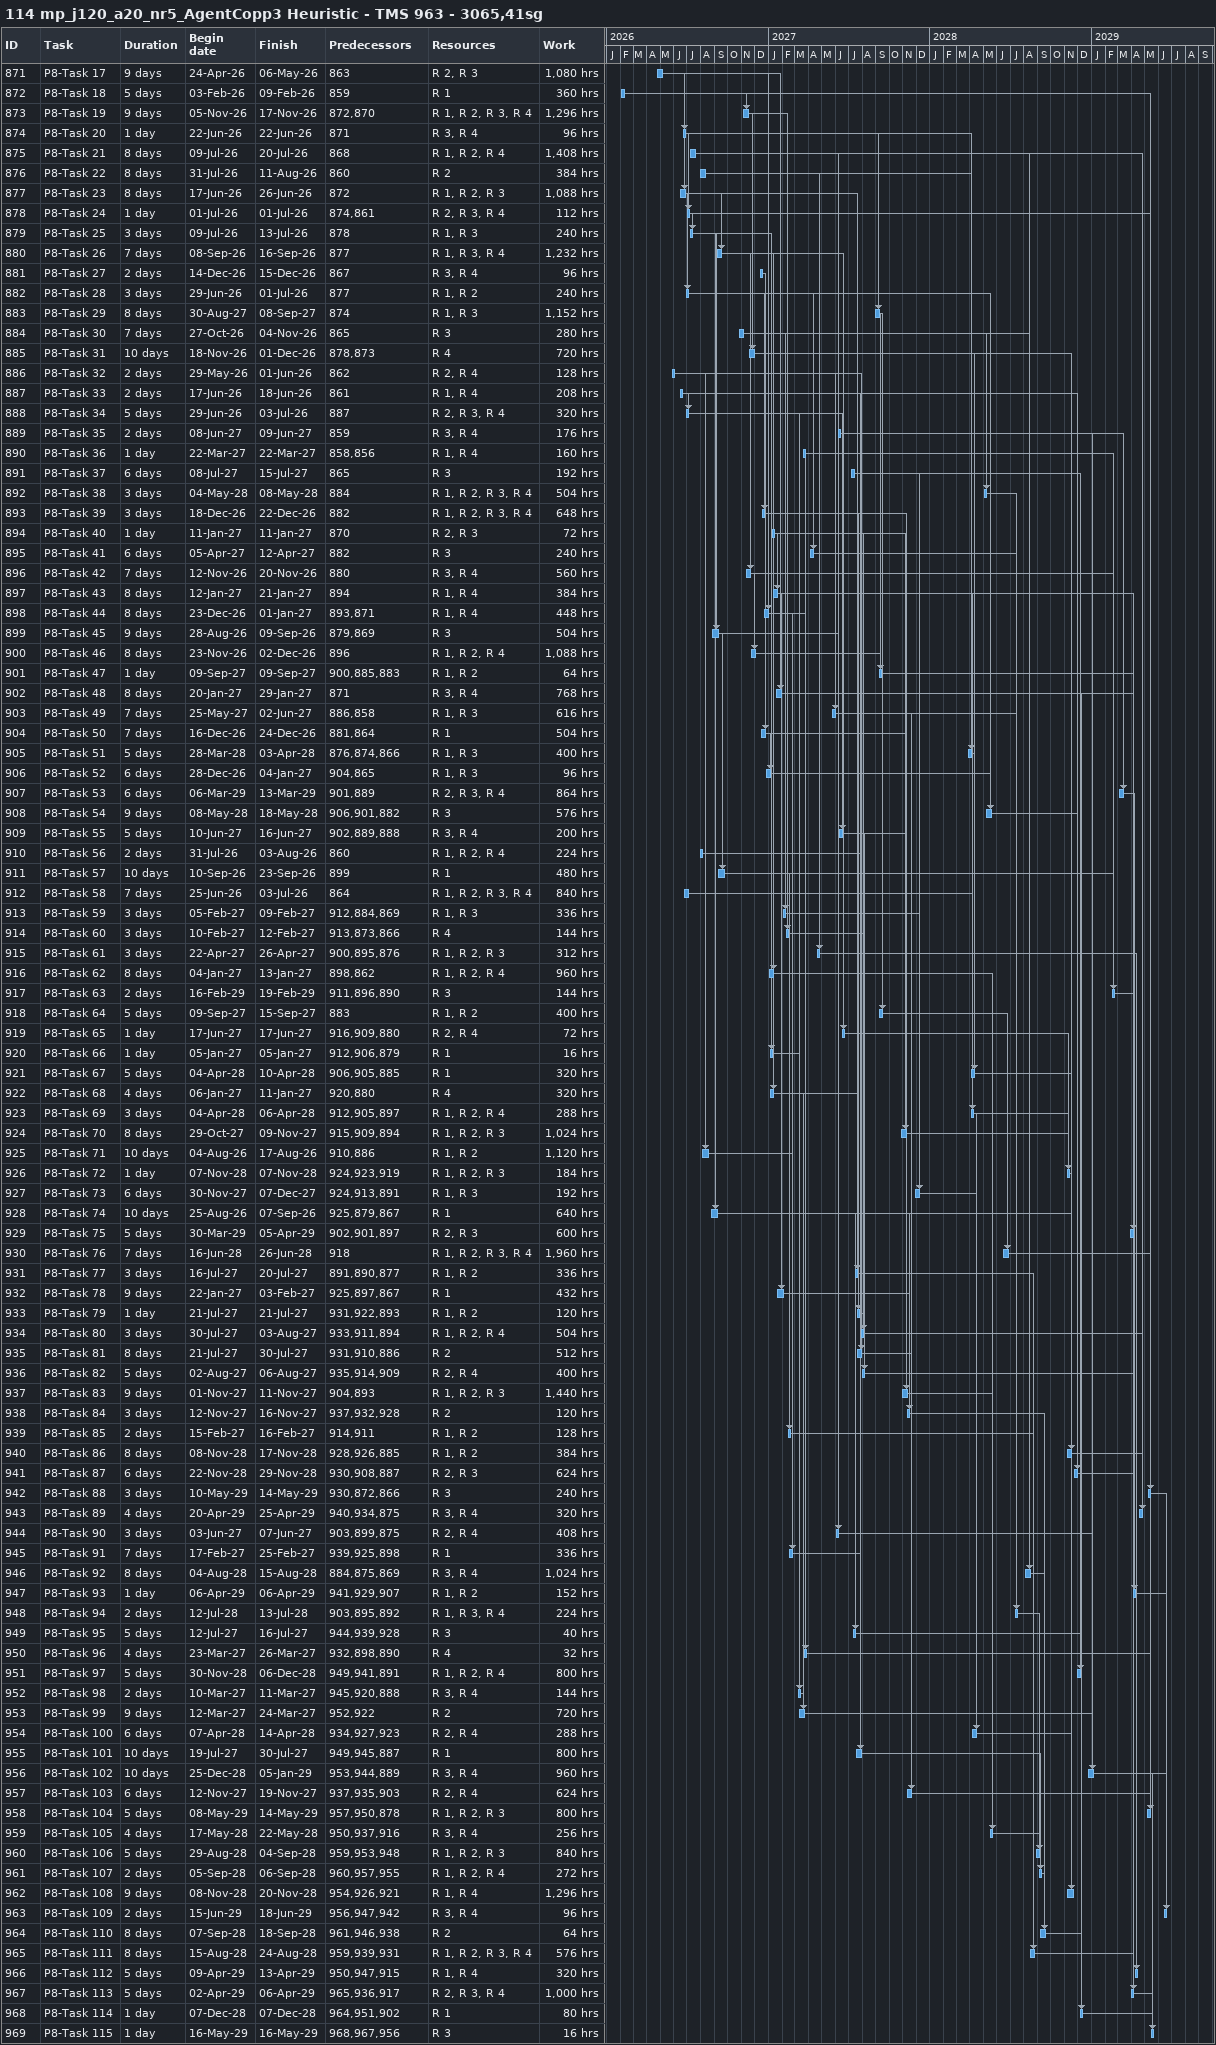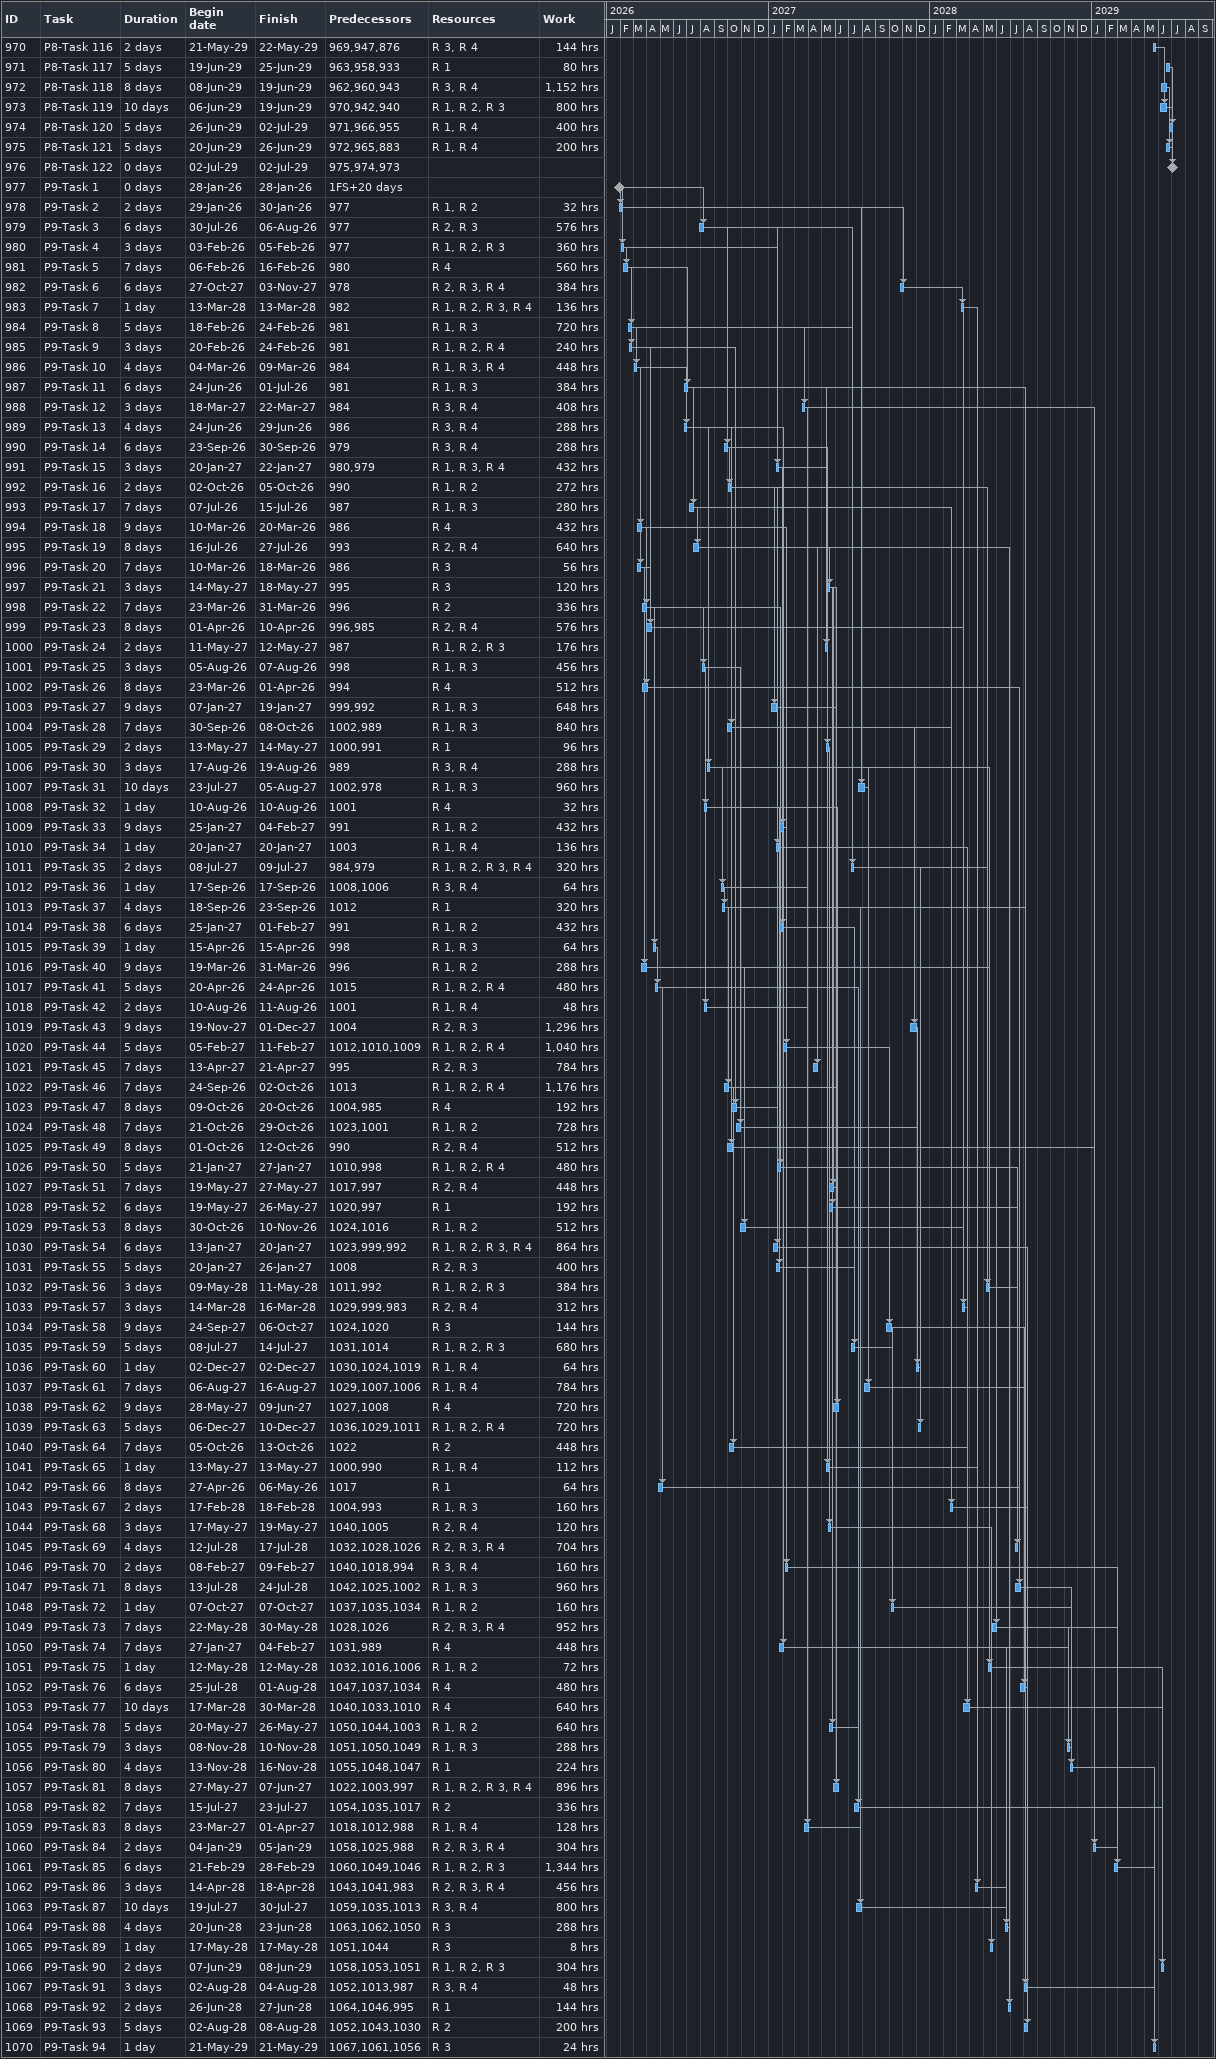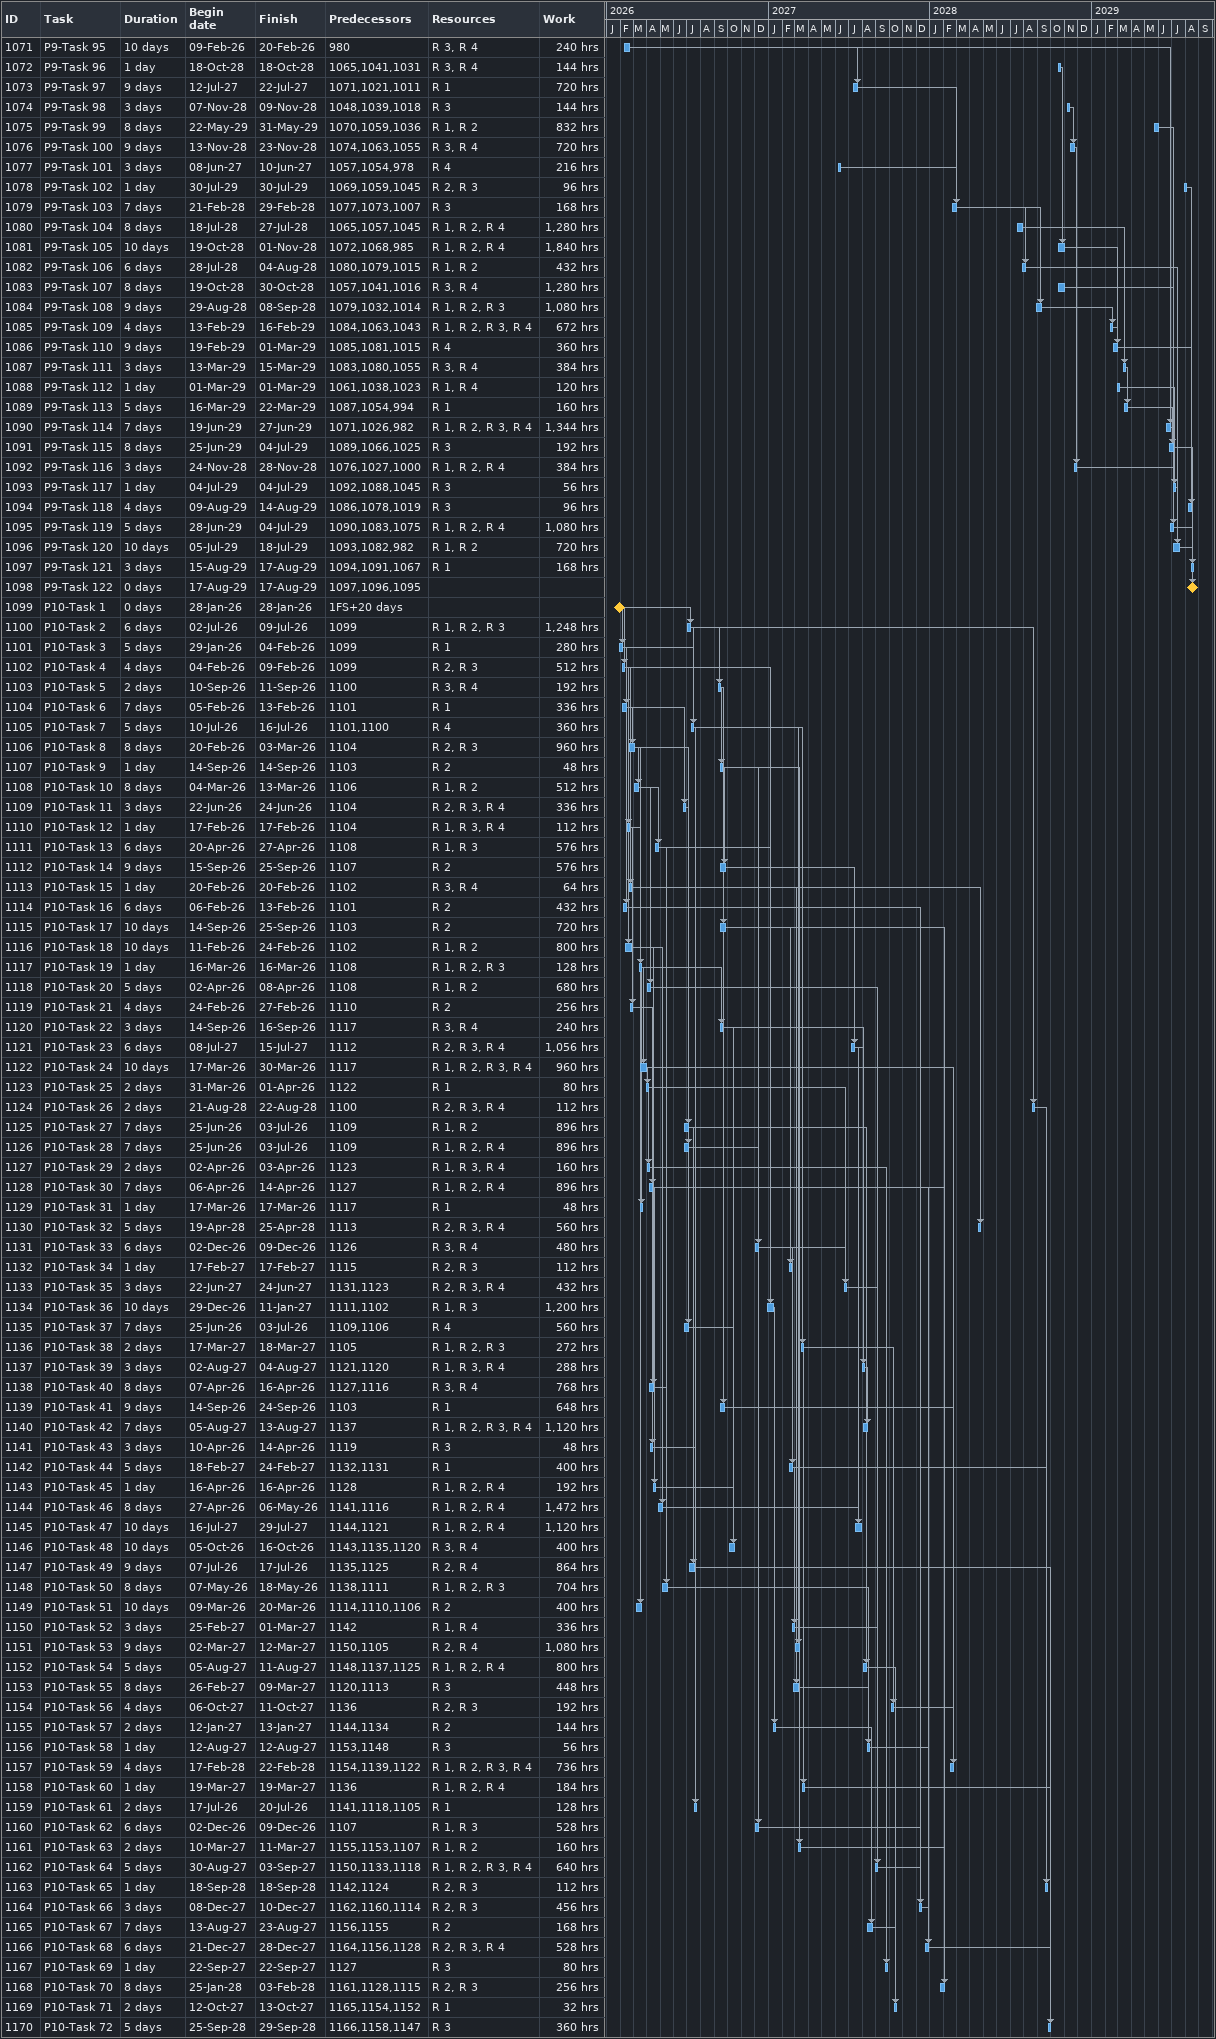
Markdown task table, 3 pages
114 mp_j120_a20_nr5_AgentCopp3 Heuristic - TMS 963 - 3065,41sg

| ID | Task | Duration | Start | Finish | Predecessors | Resources | Work (h) |
|---|---|---|---|---|---|---|---|
| 871 | P8-Task 17 | 9d | 2026-04-24 | 2026-05-06 | 863 | R 2, R 3 | 1080 |
| 872 | P8-Task 18 | 5d | 2026-02-03 | 2026-02-09 | 859 | R 1 | 360 |
| 873 | P8-Task 19 | 9d | 2026-11-05 | 2026-11-17 | 872, 870 | R 1, R 2, R 3, R 4 | 1296 |
| 874 | P8-Task 20 | 1d | 2026-06-22 | 2026-06-22 | 871 | R 3, R 4 | 96 |
| 875 | P8-Task 21 | 8d | 2026-07-09 | 2026-07-20 | 868 | R 1, R 2, R 4 | 1408 |
| 876 | P8-Task 22 | 8d | 2026-07-31 | 2026-08-11 | 860 | R 2 | 384 |
| 877 | P8-Task 23 | 8d | 2026-06-17 | 2026-06-26 | 872 | R 1, R 2, R 3 | 1088 |
| 878 | P8-Task 24 | 1d | 2026-07-01 | 2026-07-01 | 874, 861 | R 2, R 3, R 4 | 112 |
| 879 | P8-Task 25 | 3d | 2026-07-09 | 2026-07-13 | 878 | R 1, R 3 | 240 |
| 880 | P8-Task 26 | 7d | 2026-09-08 | 2026-09-16 | 877 | R 1, R 3, R 4 | 1232 |
| 881 | P8-Task 27 | 2d | 2026-12-14 | 2026-12-15 | 867 | R 3, R 4 | 96 |
| 882 | P8-Task 28 | 3d | 2026-06-29 | 2026-07-01 | 877 | R 1, R 2 | 240 |
| 883 | P8-Task 29 | 8d | 2027-08-30 | 2027-09-08 | 874 | R 1, R 3 | 1152 |
| 884 | P8-Task 30 | 7d | 2026-10-27 | 2026-11-04 | 865 | R 3 | 280 |
| 885 | P8-Task 31 | 10d | 2026-11-18 | 2026-12-01 | 878, 873 | R 4 | 720 |
| 886 | P8-Task 32 | 2d | 2026-05-29 | 2026-06-01 | 862 | R 2, R 4 | 128 |
| 887 | P8-Task 33 | 2d | 2026-06-17 | 2026-06-18 | 861 | R 1, R 4 | 208 |
| 888 | P8-Task 34 | 5d | 2026-06-29 | 2026-07-03 | 887 | R 2, R 3, R 4 | 320 |
| 889 | P8-Task 35 | 2d | 2027-06-08 | 2027-06-09 | 859 | R 3, R 4 | 176 |
| 890 | P8-Task 36 | 1d | 2027-03-22 | 2027-03-22 | 858, 856 | R 1, R 4 | 160 |
| 891 | P8-Task 37 | 6d | 2027-07-08 | 2027-07-15 | 865 | R 3 | 192 |
| 892 | P8-Task 38 | 3d | 2028-05-04 | 2028-05-08 | 884 | R 1, R 2, R 3, R 4 | 504 |
| 893 | P8-Task 39 | 3d | 2026-12-18 | 2026-12-22 | 882 | R 1, R 2, R 3, R 4 | 648 |
| 894 | P8-Task 40 | 1d | 2027-01-11 | 2027-01-11 | 870 | R 2, R 3 | 72 |
| 895 | P8-Task 41 | 6d | 2027-04-05 | 2027-04-12 | 882 | R 3 | 240 |
| 896 | P8-Task 42 | 7d | 2026-11-12 | 2026-11-20 | 880 | R 3, R 4 | 560 |
| 897 | P8-Task 43 | 8d | 2027-01-12 | 2027-01-21 | 894 | R 1, R 4 | 384 |
| 898 | P8-Task 44 | 8d | 2026-12-23 | 2027-01-01 | 893, 871 | R 1, R 4 | 448 |
| 899 | P8-Task 45 | 9d | 2026-08-28 | 2026-09-09 | 879, 869 | R 3 | 504 |
| 900 | P8-Task 46 | 8d | 2026-11-23 | 2026-12-02 | 896 | R 1, R 2, R 4 | 1088 |
| 901 | P8-Task 47 | 1d | 2027-09-09 | 2027-09-09 | 900, 885, 883 | R 1, R 2 | 64 |
| 902 | P8-Task 48 | 8d | 2027-01-20 | 2027-01-29 | 871 | R 3, R 4 | 768 |
| 903 | P8-Task 49 | 7d | 2027-05-25 | 2027-06-02 | 886, 858 | R 1, R 3 | 616 |
| 904 | P8-Task 50 | 7d | 2026-12-16 | 2026-12-24 | 881, 864 | R 1 | 504 |
| 905 | P8-Task 51 | 5d | 2028-03-28 | 2028-04-03 | 876, 874, 866 | R 1, R 3 | 400 |
| 906 | P8-Task 52 | 6d | 2026-12-28 | 2027-01-04 | 904, 865 | R 1, R 3 | 96 |
| 907 | P8-Task 53 | 6d | 2029-03-06 | 2029-03-13 | 901, 889 | R 2, R 3, R 4 | 864 |
| 908 | P8-Task 54 | 9d | 2028-05-08 | 2028-05-18 | 906, 901, 882 | R 3 | 576 |
| 909 | P8-Task 55 | 5d | 2027-06-10 | 2027-06-16 | 902, 889, 888 | R 3, R 4 | 200 |
| 910 | P8-Task 56 | 2d | 2026-07-31 | 2026-08-03 | 860 | R 1, R 2, R 4 | 224 |
| 911 | P8-Task 57 | 10d | 2026-09-10 | 2026-09-23 | 899 | R 1 | 480 |
| 912 | P8-Task 58 | 7d | 2026-06-25 | 2026-07-03 | 864 | R 1, R 2, R 3, R 4 | 840 |
| 913 | P8-Task 59 | 3d | 2027-02-05 | 2027-02-09 | 912, 884, 869 | R 1, R 3 | 336 |
| 914 | P8-Task 60 | 3d | 2027-02-10 | 2027-02-12 | 913, 873, 866 | R 4 | 144 |
| 915 | P8-Task 61 | 3d | 2027-04-22 | 2027-04-26 | 900, 895, 876 | R 1, R 2, R 3 | 312 |
| 916 | P8-Task 62 | 8d | 2027-01-04 | 2027-01-13 | 898, 862 | R 1, R 2, R 4 | 960 |
| 917 | P8-Task 63 | 2d | 2029-02-16 | 2029-02-19 | 911, 896, 890 | R 3 | 144 |
| 918 | P8-Task 64 | 5d | 2027-09-09 | 2027-09-15 | 883 | R 1, R 2 | 400 |
| 919 | P8-Task 65 | 1d | 2027-06-17 | 2027-06-17 | 916, 909, 880 | R 2, R 4 | 72 |
| 920 | P8-Task 66 | 1d | 2027-01-05 | 2027-01-05 | 912, 906, 879 | R 1 | 16 |
| 921 | P8-Task 67 | 5d | 2028-04-04 | 2028-04-10 | 906, 905, 885 | R 1 | 320 |
| 922 | P8-Task 68 | 4d | 2027-01-06 | 2027-01-11 | 920, 880 | R 4 | 320 |
| 923 | P8-Task 69 | 3d | 2028-04-04 | 2028-04-06 | 912, 905, 897 | R 1, R 2, R 4 | 288 |
| 924 | P8-Task 70 | 8d | 2027-10-29 | 2027-11-09 | 915, 909, 894 | R 1, R 2, R 3 | 1024 |
| 925 | P8-Task 71 | 10d | 2026-08-04 | 2026-08-17 | 910, 886 | R 1, R 2 | 1120 |
| 926 | P8-Task 72 | 1d | 2028-11-07 | 2028-11-07 | 924, 923, 919 | R 1, R 2, R 3 | 184 |
| 927 | P8-Task 73 | 6d | 2027-11-30 | 2027-12-07 | 924, 913, 891 | R 1, R 3 | 192 |
| 928 | P8-Task 74 | 10d | 2026-08-25 | 2026-09-07 | 925, 879, 867 | R 1 | 640 |
| 929 | P8-Task 75 | 5d | 2029-03-30 | 2029-04-05 | 902, 901, 897 | R 2, R 3 | 600 |
| 930 | P8-Task 76 | 7d | 2028-06-16 | 2028-06-26 | 918 | R 1, R 2, R 3, R 4 | 1960 |
| 931 | P8-Task 77 | 3d | 2027-07-16 | 2027-07-20 | 891, 890, 877 | R 1, R 2 | 336 |
| 932 | P8-Task 78 | 9d | 2027-01-22 | 2027-02-03 | 925, 897, 867 | R 1 | 432 |
| 933 | P8-Task 79 | 1d | 2027-07-21 | 2027-07-21 | 931, 922, 893 | R 1, R 2 | 120 |
| 934 | P8-Task 80 | 3d | 2027-07-30 | 2027-08-03 | 933, 911, 894 | R 1, R 2, R 4 | 504 |
| 935 | P8-Task 81 | 8d | 2027-07-21 | 2027-07-30 | 931, 910, 886 | R 2 | 512 |
| 936 | P8-Task 82 | 5d | 2027-08-02 | 2027-08-06 | 935, 914, 909 | R 2, R 4 | 400 |
| 937 | P8-Task 83 | 9d | 2027-11-01 | 2027-11-11 | 904, 893 | R 1, R 2, R 3 | 1440 |
| 938 | P8-Task 84 | 3d | 2027-11-12 | 2027-11-16 | 937, 932, 928 | R 2 | 120 |
| 939 | P8-Task 85 | 2d | 2027-02-15 | 2027-02-16 | 914, 911 | R 1, R 2 | 128 |
| 940 | P8-Task 86 | 8d | 2028-11-08 | 2028-11-17 | 928, 926, 885 | R 1, R 2 | 384 |
| 941 | P8-Task 87 | 6d | 2028-11-22 | 2028-11-29 | 930, 908, 887 | R 2, R 3 | 624 |
| 942 | P8-Task 88 | 3d | 2029-05-10 | 2029-05-14 | 930, 872, 866 | R 3 | 240 |
| 943 | P8-Task 89 | 4d | 2029-04-20 | 2029-04-25 | 940, 934, 875 | R 3, R 4 | 320 |
| 944 | P8-Task 90 | 3d | 2027-06-03 | 2027-06-07 | 903, 899, 875 | R 2, R 4 | 408 |
| 945 | P8-Task 91 | 7d | 2027-02-17 | 2027-02-25 | 939, 925, 898 | R 1 | 336 |
| 946 | P8-Task 92 | 8d | 2028-08-04 | 2028-08-15 | 884, 875, 869 | R 3, R 4 | 1024 |
| 947 | P8-Task 93 | 1d | 2029-04-06 | 2029-04-06 | 941, 929, 907 | R 1, R 2 | 152 |
| 948 | P8-Task 94 | 2d | 2028-07-12 | 2028-07-13 | 903, 895, 892 | R 1, R 3, R 4 | 224 |
| 949 | P8-Task 95 | 5d | 2027-07-12 | 2027-07-16 | 944, 939, 928 | R 3 | 40 |
| 950 | P8-Task 96 | 4d | 2027-03-23 | 2027-03-26 | 932, 898, 890 | R 4 | 32 |
| 951 | P8-Task 97 | 5d | 2028-11-30 | 2028-12-06 | 949, 941, 891 | R 1, R 2, R 4 | 800 |
| 952 | P8-Task 98 | 2d | 2027-03-10 | 2027-03-11 | 945, 920, 888 | R 3, R 4 | 144 |
| 953 | P8-Task 99 | 9d | 2027-03-12 | 2027-03-24 | 952, 922 | R 2 | 720 |
| 954 | P8-Task 100 | 6d | 2028-04-07 | 2028-04-14 | 934, 927, 923 | R 2, R 4 | 288 |
| 955 | P8-Task 101 | 10d | 2027-07-19 | 2027-07-30 | 949, 945, 887 | R 1 | 800 |
| 956 | P8-Task 102 | 10d | 2028-12-25 | 2029-01-05 | 953, 944, 889 | R 3, R 4 | 960 |
| 957 | P8-Task 103 | 6d | 2027-11-12 | 2027-11-19 | 937, 935, 903 | R 2, R 4 | 624 |
| 958 | P8-Task 104 | 5d | 2029-05-08 | 2029-05-14 | 957, 950, 878 | R 1, R 2, R 3 | 800 |
| 959 | P8-Task 105 | 4d | 2028-05-17 | 2028-05-22 | 950, 937, 916 | R 3, R 4 | 256 |
| 960 | P8-Task 106 | 5d | 2028-08-29 | 2028-09-04 | 959, 953, 948 | R 1, R 2, R 3 | 840 |
| 961 | P8-Task 107 | 2d | 2028-09-05 | 2028-09-06 | 960, 957, 955 | R 1, R 2, R 4 | 272 |
| 962 | P8-Task 108 | 9d | 2028-11-08 | 2028-11-20 | 954, 926, 921 | R 1, R 4 | 1296 |
| 963 | P8-Task 109 | 2d | 2029-06-15 | 2029-06-18 | 956, 947, 942 | R 3, R 4 | 96 |
| 964 | P8-Task 110 | 8d | 2028-09-07 | 2028-09-18 | 961, 946, 938 | R 2 | 64 |
| 965 | P8-Task 111 | 8d | 2028-08-15 | 2028-08-24 | 959, 939, 931 | R 1, R 2, R 3, R 4 | 576 |
| 966 | P8-Task 112 | 5d | 2029-04-09 | 2029-04-13 | 950, 947, 915 | R 1, R 4 | 320 |
| 967 | P8-Task 113 | 5d | 2029-04-02 | 2029-04-06 | 965, 936, 917 | R 2, R 3, R 4 | 1000 |
| 968 | P8-Task 114 | 1d | 2028-12-07 | 2028-12-07 | 964, 951, 902 | R 1 | 80 |
| 969 | P8-Task 115 | 1d | 2029-05-16 | 2029-05-16 | 968, 967, 956 | R 3 | 16 |
| 970 | P8-Task 116 | 2d | 2029-05-21 | 2029-05-22 | 969, 947, 876 | R 3, R 4 | 144 |
| 971 | P8-Task 117 | 5d | 2029-06-19 | 2029-06-25 | 963, 958, 933 | R 1 | 80 |
| 972 | P8-Task 118 | 8d | 2029-06-08 | 2029-06-19 | 962, 960, 943 | R 3, R 4 | 1152 |
| 973 | P8-Task 119 | 10d | 2029-06-06 | 2029-06-19 | 970, 942, 940 | R 1, R 2, R 3 | 800 |
| 974 | P8-Task 120 | 5d | 2029-06-26 | 2029-07-02 | 971, 966, 955 | R 1, R 4 | 400 |
| 975 | P8-Task 121 | 5d | 2029-06-20 | 2029-06-26 | 972, 965, 883 | R 1, R 4 | 200 |
| 976 | P8-Task 122 | 0d | 2029-07-02 | 2029-07-02 | 975, 974, 973 |  |  |
| 977 | P9-Task 1 | 0d | 2026-01-28 | 2026-01-28 | 1FS+20d |  |  |
| 978 | P9-Task 2 | 2d | 2026-01-29 | 2026-01-30 | 977 | R 1, R 2 | 32 |
| 979 | P9-Task 3 | 6d | 2026-07-30 | 2026-08-06 | 977 | R 2, R 3 | 576 |
| 980 | P9-Task 4 | 3d | 2026-02-03 | 2026-02-05 | 977 | R 1, R 2, R 3 | 360 |
| 981 | P9-Task 5 | 7d | 2026-02-06 | 2026-02-16 | 980 | R 4 | 560 |
| 982 | P9-Task 6 | 6d | 2027-10-27 | 2027-11-03 | 978 | R 2, R 3, R 4 | 384 |
| 983 | P9-Task 7 | 1d | 2028-03-13 | 2028-03-13 | 982 | R 1, R 2, R 3, R 4 | 136 |
| 984 | P9-Task 8 | 5d | 2026-02-18 | 2026-02-24 | 981 | R 1, R 3 | 720 |
| 985 | P9-Task 9 | 3d | 2026-02-20 | 2026-02-24 | 981 | R 1, R 2, R 4 | 240 |
| 986 | P9-Task 10 | 4d | 2026-03-04 | 2026-03-09 | 984 | R 1, R 3, R 4 | 448 |
| 987 | P9-Task 11 | 6d | 2026-06-24 | 2026-07-01 | 981 | R 1, R 3 | 384 |
| 988 | P9-Task 12 | 3d | 2027-03-18 | 2027-03-22 | 984 | R 3, R 4 | 408 |
| 989 | P9-Task 13 | 4d | 2026-06-24 | 2026-06-29 | 986 | R 3, R 4 | 288 |
| 990 | P9-Task 14 | 6d | 2026-09-23 | 2026-09-30 | 979 | R 3, R 4 | 288 |
| 991 | P9-Task 15 | 3d | 2027-01-20 | 2027-01-22 | 980, 979 | R 1, R 3, R 4 | 432 |
| 992 | P9-Task 16 | 2d | 2026-10-02 | 2026-10-05 | 990 | R 1, R 2 | 272 |
| 993 | P9-Task 17 | 7d | 2026-07-07 | 2026-07-15 | 987 | R 1, R 3 | 280 |
| 994 | P9-Task 18 | 9d | 2026-03-10 | 2026-03-20 | 986 | R 4 | 432 |
| 995 | P9-Task 19 | 8d | 2026-07-16 | 2026-07-27 | 993 | R 2, R 4 | 640 |
| 996 | P9-Task 20 | 7d | 2026-03-10 | 2026-03-18 | 986 | R 3 | 56 |
| 997 | P9-Task 21 | 3d | 2027-05-14 | 2027-05-18 | 995 | R 3 | 120 |
| 998 | P9-Task 22 | 7d | 2026-03-23 | 2026-03-31 | 996 | R 2 | 336 |
| 999 | P9-Task 23 | 8d | 2026-04-01 | 2026-04-10 | 996, 985 | R 2, R 4 | 576 |
| 1000 | P9-Task 24 | 2d | 2027-05-11 | 2027-05-12 | 987 | R 1, R 2, R 3 | 176 |
| 1001 | P9-Task 25 | 3d | 2026-08-05 | 2026-08-07 | 998 | R 1, R 3 | 456 |
| 1002 | P9-Task 26 | 8d | 2026-03-23 | 2026-04-01 | 994 | R 4 | 512 |
| 1003 | P9-Task 27 | 9d | 2027-01-07 | 2027-01-19 | 999, 992 | R 1, R 3 | 648 |
| 1004 | P9-Task 28 | 7d | 2026-09-30 | 2026-10-08 | 1002, 989 | R 1, R 3 | 840 |
| 1005 | P9-Task 29 | 2d | 2027-05-13 | 2027-05-14 | 1000, 991 | R 1 | 96 |
| 1006 | P9-Task 30 | 3d | 2026-08-17 | 2026-08-19 | 989 | R 3, R 4 | 288 |
| 1007 | P9-Task 31 | 10d | 2027-07-23 | 2027-08-05 | 1002, 978 | R 1, R 3 | 960 |
| 1008 | P9-Task 32 | 1d | 2026-08-10 | 2026-08-10 | 1001 | R 4 | 32 |
| 1009 | P9-Task 33 | 9d | 2027-01-25 | 2027-02-04 | 991 | R 1, R 2 | 432 |
| 1010 | P9-Task 34 | 1d | 2027-01-20 | 2027-01-20 | 1003 | R 1, R 4 | 136 |
| 1011 | P9-Task 35 | 2d | 2027-07-08 | 2027-07-09 | 984, 979 | R 1, R 2, R 3, R 4 | 320 |
| 1012 | P9-Task 36 | 1d | 2026-09-17 | 2026-09-17 | 1008, 1006 | R 3, R 4 | 64 |
| 1013 | P9-Task 37 | 4d | 2026-09-18 | 2026-09-23 | 1012 | R 1 | 320 |
| 1014 | P9-Task 38 | 6d | 2027-01-25 | 2027-02-01 | 991 | R 1, R 2 | 432 |
| 1015 | P9-Task 39 | 1d | 2026-04-15 | 2026-04-15 | 998 | R 1, R 3 | 64 |
| 1016 | P9-Task 40 | 9d | 2026-03-19 | 2026-03-31 | 996 | R 1, R 2 | 288 |
| 1017 | P9-Task 41 | 5d | 2026-04-20 | 2026-04-24 | 1015 | R 1, R 2, R 4 | 480 |
| 1018 | P9-Task 42 | 2d | 2026-08-10 | 2026-08-11 | 1001 | R 1, R 4 | 48 |
| 1019 | P9-Task 43 | 9d | 2027-11-19 | 2027-12-01 | 1004 | R 2, R 3 | 1296 |
| 1020 | P9-Task 44 | 5d | 2027-02-05 | 2027-02-11 | 1012, 1010, 1009 | R 1, R 2, R 4 | 1040 |
| 1021 | P9-Task 45 | 7d | 2027-04-13 | 2027-04-21 | 995 | R 2, R 3 | 784 |
| 1022 | P9-Task 46 | 7d | 2026-09-24 | 2026-10-02 | 1013 | R 1, R 2, R 4 | 1176 |
| 1023 | P9-Task 47 | 8d | 2026-10-09 | 2026-10-20 | 1004, 985 | R 4 | 192 |
| 1024 | P9-Task 48 | 7d | 2026-10-21 | 2026-10-29 | 1023, 1001 | R 1, R 2 | 728 |
| 1025 | P9-Task 49 | 8d | 2026-10-01 | 2026-10-12 | 990 | R 2, R 4 | 512 |
| 1026 | P9-Task 50 | 5d | 2027-01-21 | 2027-01-27 | 1010, 998 | R 1, R 2, R 4 | 480 |
| 1027 | P9-Task 51 | 7d | 2027-05-19 | 2027-05-27 | 1017, 997 | R 2, R 4 | 448 |
| 1028 | P9-Task 52 | 6d | 2027-05-19 | 2027-05-26 | 1020, 997 | R 1 | 192 |
| 1029 | P9-Task 53 | 8d | 2026-10-30 | 2026-11-10 | 1024, 1016 | R 1, R 2 | 512 |
| 1030 | P9-Task 54 | 6d | 2027-01-13 | 2027-01-20 | 1023, 999, 992 | R 1, R 2, R 3, R 4 | 864 |
| 1031 | P9-Task 55 | 5d | 2027-01-20 | 2027-01-26 | 1008 | R 2, R 3 | 400 |
| 1032 | P9-Task 56 | 3d | 2028-05-09 | 2028-05-11 | 1011, 992 | R 1, R 2, R 3 | 384 |
| 1033 | P9-Task 57 | 3d | 2028-03-14 | 2028-03-16 | 1029, 999, 983 | R 2, R 4 | 312 |
| 1034 | P9-Task 58 | 9d | 2027-09-24 | 2027-10-06 | 1024, 1020 | R 3 | 144 |
| 1035 | P9-Task 59 | 5d | 2027-07-08 | 2027-07-14 | 1031, 1014 | R 1, R 2, R 3 | 680 |
| 1036 | P9-Task 60 | 1d | 2027-12-02 | 2027-12-02 | 1030, 1024, 1019 | R 1, R 4 | 64 |
| 1037 | P9-Task 61 | 7d | 2027-08-06 | 2027-08-16 | 1029, 1007, 1006 | R 1, R 4 | 784 |
| 1038 | P9-Task 62 | 9d | 2027-05-28 | 2027-06-09 | 1027, 1008 | R 4 | 720 |
| 1039 | P9-Task 63 | 5d | 2027-12-06 | 2027-12-10 | 1036, 1029, 1011 | R 1, R 2, R 4 | 720 |
| 1040 | P9-Task 64 | 7d | 2026-10-05 | 2026-10-13 | 1022 | R 2 | 448 |
| 1041 | P9-Task 65 | 1d | 2027-05-13 | 2027-05-13 | 1000, 990 | R 1, R 4 | 112 |
| 1042 | P9-Task 66 | 8d | 2026-04-27 | 2026-05-06 | 1017 | R 1 | 64 |
| 1043 | P9-Task 67 | 2d | 2028-02-17 | 2028-02-18 | 1004, 993 | R 1, R 3 | 160 |
| 1044 | P9-Task 68 | 3d | 2027-05-17 | 2027-05-19 | 1040, 1005 | R 2, R 4 | 120 |
| 1045 | P9-Task 69 | 4d | 2028-07-12 | 2028-07-17 | 1032, 1028, 1026 | R 2, R 3, R 4 | 704 |
| 1046 | P9-Task 70 | 2d | 2027-02-08 | 2027-02-09 | 1040, 1018, 994 | R 3, R 4 | 160 |
| 1047 | P9-Task 71 | 8d | 2028-07-13 | 2028-07-24 | 1042, 1025, 1002 | R 1, R 3 | 960 |
| 1048 | P9-Task 72 | 1d | 2027-10-07 | 2027-10-07 | 1037, 1035, 1034 | R 1, R 2 | 160 |
| 1049 | P9-Task 73 | 7d | 2028-05-22 | 2028-05-30 | 1028, 1026 | R 2, R 3, R 4 | 952 |
| 1050 | P9-Task 74 | 7d | 2027-01-27 | 2027-02-04 | 1031, 989 | R 4 | 448 |
| 1051 | P9-Task 75 | 1d | 2028-05-12 | 2028-05-12 | 1032, 1016, 1006 | R 1, R 2 | 72 |
| 1052 | P9-Task 76 | 6d | 2028-07-25 | 2028-08-01 | 1047, 1037, 1034 | R 4 | 480 |
| 1053 | P9-Task 77 | 10d | 2028-03-17 | 2028-03-30 | 1040, 1033, 1010 | R 4 | 640 |
| 1054 | P9-Task 78 | 5d | 2027-05-20 | 2027-05-26 | 1050, 1044, 1003 | R 1, R 2 | 640 |
| 1055 | P9-Task 79 | 3d | 2028-11-08 | 2028-11-10 | 1051, 1050, 1049 | R 1, R 3 | 288 |
| 1056 | P9-Task 80 | 4d | 2028-11-13 | 2028-11-16 | 1055, 1048, 1047 | R 1 | 224 |
| 1057 | P9-Task 81 | 8d | 2027-05-27 | 2027-06-07 | 1022, 1003, 997 | R 1, R 2, R 3, R 4 | 896 |
| 1058 | P9-Task 82 | 7d | 2027-07-15 | 2027-07-23 | 1054, 1035, 1017 | R 2 | 336 |
| 1059 | P9-Task 83 | 8d | 2027-03-23 | 2027-04-01 | 1018, 1012, 988 | R 1, R 4 | 128 |
| 1060 | P9-Task 84 | 2d | 2029-01-04 | 2029-01-05 | 1058, 1025, 988 | R 2, R 3, R 4 | 304 |
| 1061 | P9-Task 85 | 6d | 2029-02-21 | 2029-02-28 | 1060, 1049, 1046 | R 1, R 2, R 3 | 1344 |
| 1062 | P9-Task 86 | 3d | 2028-04-14 | 2028-04-18 | 1043, 1041, 983 | R 2, R 3, R 4 | 456 |
| 1063 | P9-Task 87 | 10d | 2027-07-19 | 2027-07-30 | 1059, 1035, 1013 | R 3, R 4 | 800 |
| 1064 | P9-Task 88 | 4d | 2028-06-20 | 2028-06-23 | 1063, 1062, 1050 | R 3 | 288 |
| 1065 | P9-Task 89 | 1d | 2028-05-17 | 2028-05-17 | 1051, 1044 | R 3 | 8 |
| 1066 | P9-Task 90 | 2d | 2029-06-07 | 2029-06-08 | 1058, 1053, 1051 | R 1, R 2, R 3 | 304 |
| 1067 | P9-Task 91 | 3d | 2028-08-02 | 2028-08-04 | 1052, 1013, 987 | R 3, R 4 | 48 |
| 1068 | P9-Task 92 | 2d | 2028-06-26 | 2028-06-27 | 1064, 1046, 995 | R 1 | 144 |
| 1069 | P9-Task 93 | 5d | 2028-08-02 | 2028-08-08 | 1052, 1043, 1030 | R 2 | 200 |
| 1070 | P9-Task 94 | 1d | 2029-05-21 | 2029-05-21 | 1067, 1061, 1056 | R 3 | 24 |
| 1071 | P9-Task 95 | 10d | 2026-02-09 | 2026-02-20 | 980 | R 3, R 4 | 240 |
| 1072 | P9-Task 96 | 1d | 2028-10-18 | 2028-10-18 | 1065, 1041, 1031 | R 3, R 4 | 144 |
| 1073 | P9-Task 97 | 9d | 2027-07-12 | 2027-07-22 | 1071, 1021, 1011 | R 1 | 720 |
| 1074 | P9-Task 98 | 3d | 2028-11-07 | 2028-11-09 | 1048, 1039, 1018 | R 3 | 144 |
| 1075 | P9-Task 99 | 8d | 2029-05-22 | 2029-05-31 | 1070, 1059, 1036 | R 1, R 2 | 832 |
| 1076 | P9-Task 100 | 9d | 2028-11-13 | 2028-11-23 | 1074, 1063, 1055 | R 3, R 4 | 720 |
| 1077 | P9-Task 101 | 3d | 2027-06-08 | 2027-06-10 | 1057, 1054, 978 | R 4 | 216 |
| 1078 | P9-Task 102 | 1d | 2029-07-30 | 2029-07-30 | 1069, 1059, 1045 | R 2, R 3 | 96 |
| 1079 | P9-Task 103 | 7d | 2028-02-21 | 2028-02-29 | 1077, 1073, 1007 | R 3 | 168 |
| 1080 | P9-Task 104 | 8d | 2028-07-18 | 2028-07-27 | 1065, 1057, 1045 | R 1, R 2, R 4 | 1280 |
| 1081 | P9-Task 105 | 10d | 2028-10-19 | 2028-11-01 | 1072, 1068, 985 | R 1, R 2, R 4 | 1840 |
| 1082 | P9-Task 106 | 6d | 2028-07-28 | 2028-08-04 | 1080, 1079, 1015 | R 1, R 2 | 432 |
| 1083 | P9-Task 107 | 8d | 2028-10-19 | 2028-10-30 | 1057, 1041, 1016 | R 3, R 4 | 1280 |
| 1084 | P9-Task 108 | 9d | 2028-08-29 | 2028-09-08 | 1079, 1032, 1014 | R 1, R 2, R 3 | 1080 |
| 1085 | P9-Task 109 | 4d | 2029-02-13 | 2029-02-16 | 1084, 1063, 1043 | R 1, R 2, R 3, R 4 | 672 |
| 1086 | P9-Task 110 | 9d | 2029-02-19 | 2029-03-01 | 1085, 1081, 1015 | R 4 | 360 |
| 1087 | P9-Task 111 | 3d | 2029-03-13 | 2029-03-15 | 1083, 1080, 1055 | R 3, R 4 | 384 |
| 1088 | P9-Task 112 | 1d | 2029-03-01 | 2029-03-01 | 1061, 1038, 1023 | R 1, R 4 | 120 |
| 1089 | P9-Task 113 | 5d | 2029-03-16 | 2029-03-22 | 1087, 1054, 994 | R 1 | 160 |
| 1090 | P9-Task 114 | 7d | 2029-06-19 | 2029-06-27 | 1071, 1026, 982 | R 1, R 2, R 3, R 4 | 1344 |
| 1091 | P9-Task 115 | 8d | 2029-06-25 | 2029-07-04 | 1089, 1066, 1025 | R 3 | 192 |
| 1092 | P9-Task 116 | 3d | 2028-11-24 | 2028-11-28 | 1076, 1027, 1000 | R 1, R 2, R 4 | 384 |
| 1093 | P9-Task 117 | 1d | 2029-07-04 | 2029-07-04 | 1092, 1088, 1045 | R 3 | 56 |
| 1094 | P9-Task 118 | 4d | 2029-08-09 | 2029-08-14 | 1086, 1078, 1019 | R 3 | 96 |
| 1095 | P9-Task 119 | 5d | 2029-06-28 | 2029-07-04 | 1090, 1083, 1075 | R 1, R 2, R 4 | 1080 |
| 1096 | P9-Task 120 | 10d | 2029-07-05 | 2029-07-18 | 1093, 1082, 982 | R 1, R 2 | 720 |
| 1097 | P9-Task 121 | 3d | 2029-08-15 | 2029-08-17 | 1094, 1091, 1067 | R 1 | 168 |
| 1098 | P9-Task 122 | 0d | 2029-08-17 | 2029-08-17 | 1097, 1096, 1095 |  |  |
| 1099 | P10-Task 1 | 0d | 2026-01-28 | 2026-01-28 | 1FS+20d |  |  |
| 1100 | P10-Task 2 | 6d | 2026-07-02 | 2026-07-09 | 1099 | R 1, R 2, R 3 | 1248 |
| 1101 | P10-Task 3 | 5d | 2026-01-29 | 2026-02-04 | 1099 | R 1 | 280 |
| 1102 | P10-Task 4 | 4d | 2026-02-04 | 2026-02-09 | 1099 | R 2, R 3 | 512 |
| 1103 | P10-Task 5 | 2d | 2026-09-10 | 2026-09-11 | 1100 | R 3, R 4 | 192 |
| 1104 | P10-Task 6 | 7d | 2026-02-05 | 2026-02-13 | 1101 | R 1 | 336 |
| 1105 | P10-Task 7 | 5d | 2026-07-10 | 2026-07-16 | 1101, 1100 | R 4 | 360 |
| 1106 | P10-Task 8 | 8d | 2026-02-20 | 2026-03-03 | 1104 | R 2, R 3 | 960 |
| 1107 | P10-Task 9 | 1d | 2026-09-14 | 2026-09-14 | 1103 | R 2 | 48 |
| 1108 | P10-Task 10 | 8d | 2026-03-04 | 2026-03-13 | 1106 | R 1, R 2 | 512 |
| 1109 | P10-Task 11 | 3d | 2026-06-22 | 2026-06-24 | 1104 | R 2, R 3, R 4 | 336 |
| 1110 | P10-Task 12 | 1d | 2026-02-17 | 2026-02-17 | 1104 | R 1, R 3, R 4 | 112 |
| 1111 | P10-Task 13 | 6d | 2026-04-20 | 2026-04-27 | 1108 | R 1, R 3 | 576 |
| 1112 | P10-Task 14 | 9d | 2026-09-15 | 2026-09-25 | 1107 | R 2 | 576 |
| 1113 | P10-Task 15 | 1d | 2026-02-20 | 2026-02-20 | 1102 | R 3, R 4 | 64 |
| 1114 | P10-Task 16 | 6d | 2026-02-06 | 2026-02-13 | 1101 | R 2 | 432 |
| 1115 | P10-Task 17 | 10d | 2026-09-14 | 2026-09-25 | 1103 | R 2 | 720 |
| 1116 | P10-Task 18 | 10d | 2026-02-11 | 2026-02-24 | 1102 | R 1, R 2 | 800 |
| 1117 | P10-Task 19 | 1d | 2026-03-16 | 2026-03-16 | 1108 | R 1, R 2, R 3 | 128 |
| 1118 | P10-Task 20 | 5d | 2026-04-02 | 2026-04-08 | 1108 | R 1, R 2 | 680 |
| 1119 | P10-Task 21 | 4d | 2026-02-24 | 2026-02-27 | 1110 | R 2 | 256 |
| 1120 | P10-Task 22 | 3d | 2026-09-14 | 2026-09-16 | 1117 | R 3, R 4 | 240 |
| 1121 | P10-Task 23 | 6d | 2027-07-08 | 2027-07-15 | 1112 | R 2, R 3, R 4 | 1056 |
| 1122 | P10-Task 24 | 10d | 2026-03-17 | 2026-03-30 | 1117 | R 1, R 2, R 3, R 4 | 960 |
| 1123 | P10-Task 25 | 2d | 2026-03-31 | 2026-04-01 | 1122 | R 1 | 80 |
| 1124 | P10-Task 26 | 2d | 2028-08-21 | 2028-08-22 | 1100 | R 2, R 3, R 4 | 112 |
| 1125 | P10-Task 27 | 7d | 2026-06-25 | 2026-07-03 | 1109 | R 1, R 2 | 896 |
| 1126 | P10-Task 28 | 7d | 2026-06-25 | 2026-07-03 | 1109 | R 1, R 2, R 4 | 896 |
| 1127 | P10-Task 29 | 2d | 2026-04-02 | 2026-04-03 | 1123 | R 1, R 3, R 4 | 160 |
| 1128 | P10-Task 30 | 7d | 2026-04-06 | 2026-04-14 | 1127 | R 1, R 2, R 4 | 896 |
| 1129 | P10-Task 31 | 1d | 2026-03-17 | 2026-03-17 | 1117 | R 1 | 48 |
| 1130 | P10-Task 32 | 5d | 2028-04-19 | 2028-04-25 | 1113 | R 2, R 3, R 4 | 560 |
| 1131 | P10-Task 33 | 6d | 2026-12-02 | 2026-12-09 | 1126 | R 3, R 4 | 480 |
| 1132 | P10-Task 34 | 1d | 2027-02-17 | 2027-02-17 | 1115 | R 2, R 3 | 112 |
| 1133 | P10-Task 35 | 3d | 2027-06-22 | 2027-06-24 | 1131, 1123 | R 2, R 3, R 4 | 432 |
| 1134 | P10-Task 36 | 10d | 2026-12-29 | 2027-01-11 | 1111, 1102 | R 1, R 3 | 1200 |
| 1135 | P10-Task 37 | 7d | 2026-06-25 | 2026-07-03 | 1109, 1106 | R 4 | 560 |
| 1136 | P10-Task 38 | 2d | 2027-03-17 | 2027-03-18 | 1105 | R 1, R 2, R 3 | 272 |
| 1137 | P10-Task 39 | 3d | 2027-08-02 | 2027-08-04 | 1121, 1120 | R 1, R 3, R 4 | 288 |
| 1138 | P10-Task 40 | 8d | 2026-04-07 | 2026-04-16 | 1127, 1116 | R 3, R 4 | 768 |
| 1139 | P10-Task 41 | 9d | 2026-09-14 | 2026-09-24 | 1103 | R 1 | 648 |
| 1140 | P10-Task 42 | 7d | 2027-08-05 | 2027-08-13 | 1137 | R 1, R 2, R 3, R 4 | 1120 |
| 1141 | P10-Task 43 | 3d | 2026-04-10 | 2026-04-14 | 1119 | R 3 | 48 |
| 1142 | P10-Task 44 | 5d | 2027-02-18 | 2027-02-24 | 1132, 1131 | R 1 | 400 |
| 1143 | P10-Task 45 | 1d | 2026-04-16 | 2026-04-16 | 1128 | R 1, R 2, R 4 | 192 |
| 1144 | P10-Task 46 | 8d | 2026-04-27 | 2026-05-06 | 1141, 1116 | R 1, R 2, R 4 | 1472 |
| 1145 | P10-Task 47 | 10d | 2027-07-16 | 2027-07-29 | 1144, 1121 | R 1, R 2, R 4 | 1120 |
| 1146 | P10-Task 48 | 10d | 2026-10-05 | 2026-10-16 | 1143, 1135, 1120 | R 3, R 4 | 400 |
| 1147 | P10-Task 49 | 9d | 2026-07-07 | 2026-07-17 | 1135, 1125 | R 2, R 4 | 864 |
| 1148 | P10-Task 50 | 8d | 2026-05-07 | 2026-05-18 | 1138, 1111 | R 1, R 2, R 3 | 704 |
| 1149 | P10-Task 51 | 10d | 2026-03-09 | 2026-03-20 | 1114, 1110, 1106 | R 2 | 400 |
| 1150 | P10-Task 52 | 3d | 2027-02-25 | 2027-03-01 | 1142 | R 1, R 4 | 336 |
| 1151 | P10-Task 53 | 9d | 2027-03-02 | 2027-03-12 | 1150, 1105 | R 2, R 4 | 1080 |
| 1152 | P10-Task 54 | 5d | 2027-08-05 | 2027-08-11 | 1148, 1137, 1125 | R 1, R 2, R 4 | 800 |
| 1153 | P10-Task 55 | 8d | 2027-02-26 | 2027-03-09 | 1120, 1113 | R 3 | 448 |
| 1154 | P10-Task 56 | 4d | 2027-10-06 | 2027-10-11 | 1136 | R 2, R 3 | 192 |
| 1155 | P10-Task 57 | 2d | 2027-01-12 | 2027-01-13 | 1144, 1134 | R 2 | 144 |
| 1156 | P10-Task 58 | 1d | 2027-08-12 | 2027-08-12 | 1153, 1148 | R 3 | 56 |
| 1157 | P10-Task 59 | 4d | 2028-02-17 | 2028-02-22 | 1154, 1139, 1122 | R 1, R 2, R 3, R 4 | 736 |
| 1158 | P10-Task 60 | 1d | 2027-03-19 | 2027-03-19 | 1136 | R 1, R 2, R 4 | 184 |
| 1159 | P10-Task 61 | 2d | 2026-07-17 | 2026-07-20 | 1141, 1118, 1105 | R 1 | 128 |
| 1160 | P10-Task 62 | 6d | 2026-12-02 | 2026-12-09 | 1107 | R 1, R 3 | 528 |
| 1161 | P10-Task 63 | 2d | 2027-03-10 | 2027-03-11 | 1155, 1153, 1107 | R 1, R 2 | 160 |
| 1162 | P10-Task 64 | 5d | 2027-08-30 | 2027-09-03 | 1150, 1133, 1118 | R 1, R 2, R 3, R 4 | 640 |
| 1163 | P10-Task 65 | 1d | 2028-09-18 | 2028-09-18 | 1142, 1124 | R 2, R 3 | 112 |
| 1164 | P10-Task 66 | 3d | 2027-12-08 | 2027-12-10 | 1162, 1160, 1114 | R 2, R 3 | 456 |
| 1165 | P10-Task 67 | 7d | 2027-08-13 | 2027-08-23 | 1156, 1155 | R 2 | 168 |
| 1166 | P10-Task 68 | 6d | 2027-12-21 | 2027-12-28 | 1164, 1156, 1128 | R 2, R 3, R 4 | 528 |
| 1167 | P10-Task 69 | 1d | 2027-09-22 | 2027-09-22 | 1127 | R 3 | 80 |
| 1168 | P10-Task 70 | 8d | 2028-01-25 | 2028-02-03 | 1161, 1128, 1115 | R 2, R 3 | 256 |
| 1169 | P10-Task 71 | 2d | 2027-10-12 | 2027-10-13 | 1165, 1154, 1152 | R 1 | 32 |
| 1170 | P10-Task 72 | 5d | 2028-09-25 | 2028-09-29 | 1166, 1158, 1147 | R 3 | 360 |
